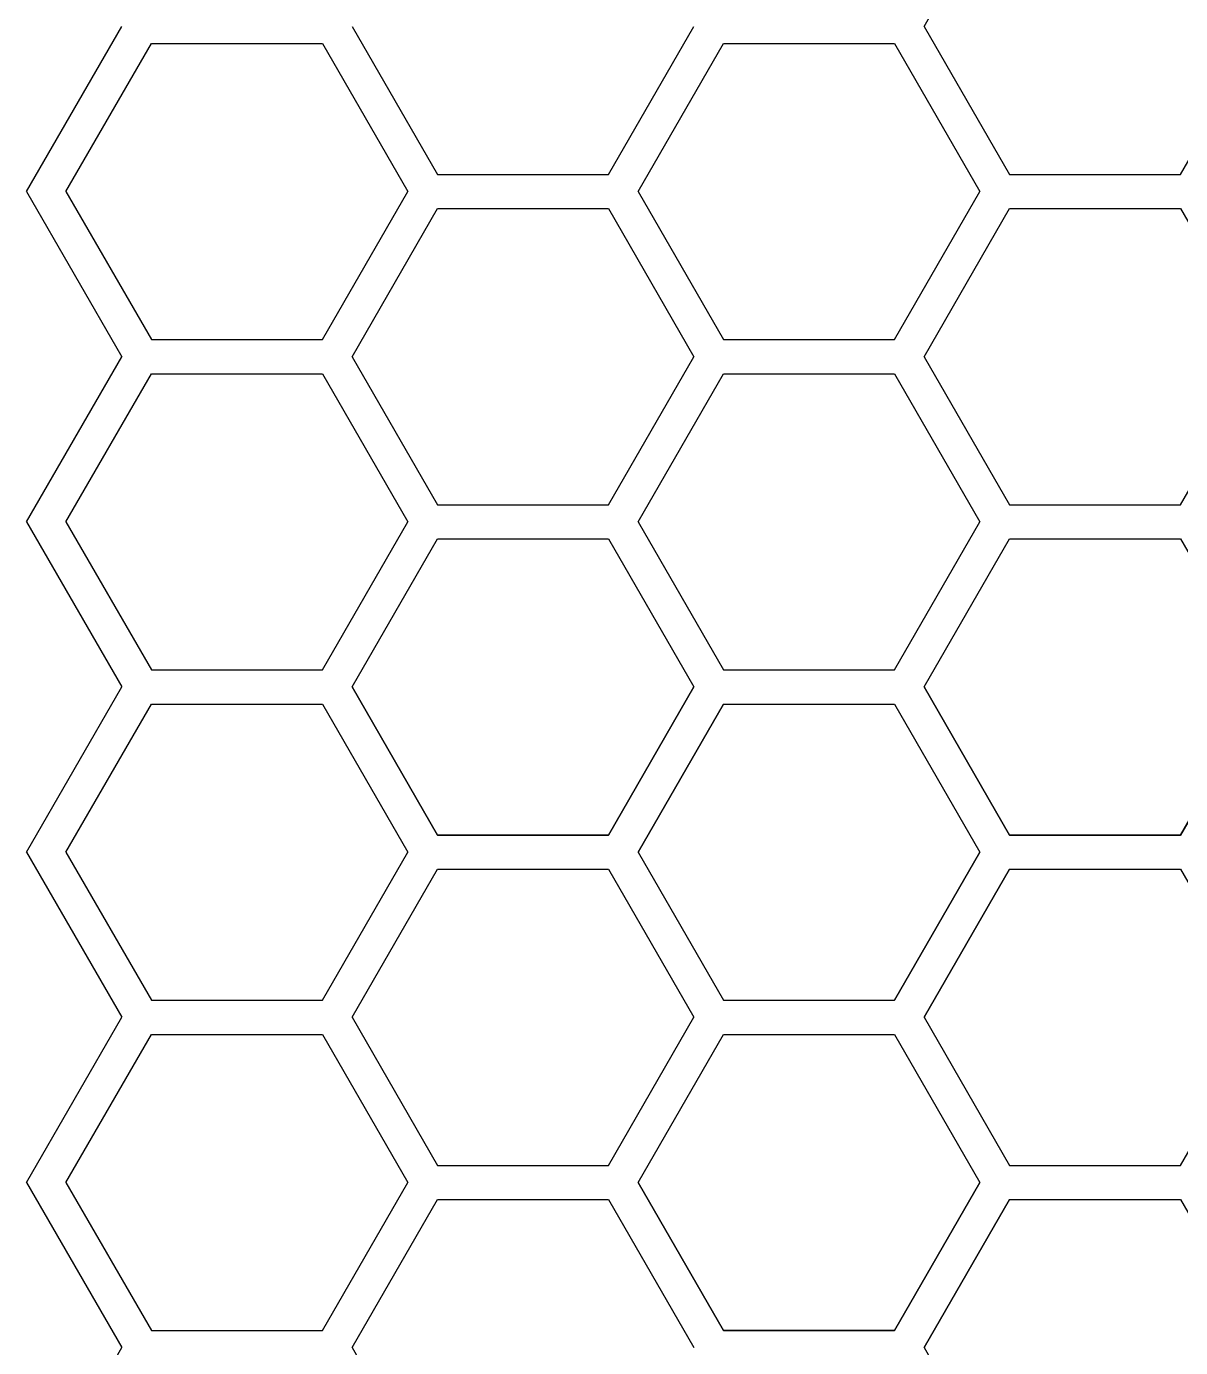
# Model space of a CAD drawing. Header units: millimetres. Extents: x 606 to 1123, y -612 to 146.
# Drawn here: x 605.7 to 740.7, y -301.3 to -146.7 of the extents above; entities that cross this region are included whole.
import ezdxf

# ---------------------------------------------------------------- set-up
doc = ezdxf.new("R2010")
doc.units = ezdxf.units.MM
doc.layers.get('0').update_dxf_attribs({"linetype": 'CONTINUOUS', "lineweight": 25})

msp = doc.modelspace()

# ---------------------------------------------------------------- linework, layer by layer
for p, q in [((710.68, -146.74), (720.68, -129.42)), ((710.68, -146.74), (720.68, -129.42)), ((710.68, -146.74), (720.68, -129.42)), ((605.67, -166.06), (616.83, -146.74)), ((605.67, -166.06), (616.83, -146.74)), ((605.67, -166.06), (616.83, -146.74)), ((643.76, -146.74), (653.76, -164.06)), ((643.76, -146.74), (653.76, -164.06)), ((643.76, -146.74), (653.76, -164.06)), ((643.76, -146.74), (653.76, -164.06)), ((643.76, -146.74), (653.76, -164.06)), ((643.76, -146.74), (653.76, -164.06)), ((673.76, -164.06), (683.76, -146.74)), ((673.76, -164.06), (683.76, -146.74)), ((673.76, -164.06), (683.76, -146.74)), ((673.76, -164.06), (683.76, -146.74)), ((673.76, -164.06), (683.76, -146.74)), ((673.76, -164.06), (683.76, -146.74)), ((710.68, -146.74), (720.68, -164.06)), ((710.68, -146.74), (720.68, -164.06)), ((710.68, -146.74), (720.68, -164.06)), ((710.68, -146.74), (720.68, -164.06)), ((710.68, -146.74), (720.68, -164.06)), ((710.68, -146.74), (720.68, -164.06)), ((740.68, -164.06), (750.68, -146.74)), ((740.68, -164.06), (750.68, -146.74)), ((740.68, -164.06), (750.68, -146.74)), ((740.68, -164.06), (750.68, -146.74)), ((740.68, -164.06), (750.68, -146.74)), ((740.68, -164.06), (750.68, -146.74)), ((610.29, -166.06), (620.29, -148.74)), ((610.29, -166.06), (620.29, -148.74)), ((610.29, -166.06), (620.29, -148.74)), ((610.29, -166.06), (620.29, -148.74)), ((610.29, -166.06), (620.29, -148.74)), ((610.29, -166.06), (620.29, -148.74)), ((620.29, -148.74), (640.29, -148.74)), ((620.29, -148.74), (640.29, -148.74)), ((620.29, -148.74), (640.29, -148.74)), ((620.29, -148.74), (640.29, -148.74)), ((620.29, -148.74), (640.29, -148.74)), ((620.29, -148.74), (640.29, -148.74)), ((640.29, -148.74), (650.29, -166.06)), ((640.29, -148.74), (650.29, -166.06)), ((640.29, -148.74), (650.29, -166.06)), ((640.29, -148.74), (650.29, -166.06)), ((640.29, -148.74), (650.29, -166.06)), ((640.29, -148.74), (650.29, -166.06)), ((677.22, -166.06), (687.22, -148.74)), ((677.22, -166.06), (687.22, -148.74)), ((677.22, -166.06), (687.22, -148.74)), ((677.22, -166.06), (687.22, -148.74)), ((677.22, -166.06), (687.22, -148.74)), ((677.22, -166.06), (687.22, -148.74)), ((687.22, -148.74), (707.22, -148.74)), ((687.22, -148.74), (707.22, -148.74)), ((687.22, -148.74), (707.22, -148.74)), ((687.22, -148.74), (707.22, -148.74)), ((687.22, -148.74), (707.22, -148.74)), ((687.22, -148.74), (707.22, -148.74)), ((707.22, -148.74), (717.22, -166.06)), ((707.22, -148.74), (717.22, -166.06)), ((707.22, -148.74), (717.22, -166.06)), ((707.22, -148.74), (717.22, -166.06)), ((707.22, -148.74), (717.22, -166.06)), ((707.22, -148.74), (717.22, -166.06)), ((653.76, -164.06), (673.76, -164.06)), ((653.76, -164.06), (673.76, -164.06)), ((653.76, -164.06), (673.76, -164.06)), ((653.76, -164.06), (673.76, -164.06)), ((653.76, -164.06), (673.76, -164.06)), ((653.76, -164.06), (673.76, -164.06)), ((720.68, -164.06), (740.68, -164.06)), ((720.68, -164.06), (740.68, -164.06)), ((720.68, -164.06), (740.68, -164.06)), ((720.68, -164.06), (740.68, -164.06)), ((720.68, -164.06), (740.68, -164.06)), ((720.68, -164.06), (740.68, -164.06)), ((605.67, -166.06), (616.83, -185.38)), ((605.67, -166.06), (616.83, -185.38)), ((605.67, -166.06), (616.83, -185.38)), ((610.29, -166.06), (620.29, -183.38)), ((610.29, -166.06), (620.29, -183.38)), ((610.29, -166.06), (620.29, -183.38)), ((610.29, -166.06), (620.29, -183.38)), ((610.29, -166.06), (620.29, -183.38)), ((610.29, -166.06), (620.29, -183.38)), ((640.29, -183.38), (650.29, -166.06)), ((640.29, -183.38), (650.29, -166.06)), ((640.29, -183.38), (650.29, -166.06)), ((640.29, -183.38), (650.29, -166.06)), ((640.29, -183.38), (650.29, -166.06)), ((640.29, -183.38), (650.29, -166.06)), ((677.22, -166.06), (687.22, -183.38)), ((677.22, -166.06), (687.22, -183.38)), ((677.22, -166.06), (687.22, -183.38)), ((677.22, -166.06), (687.22, -183.38)), ((677.22, -166.06), (687.22, -183.38)), ((677.22, -166.06), (687.22, -183.38)), ((707.22, -183.38), (717.22, -166.06)), ((707.22, -183.38), (717.22, -166.06)), ((707.22, -183.38), (717.22, -166.06)), ((707.22, -183.38), (717.22, -166.06)), ((707.22, -183.38), (717.22, -166.06)), ((707.22, -183.38), (717.22, -166.06)), ((643.76, -185.38), (653.76, -168.06)), ((643.76, -185.38), (653.76, -168.06)), ((643.76, -185.38), (653.76, -168.06)), ((643.76, -185.38), (653.76, -168.06)), ((643.76, -185.38), (653.76, -168.06)), ((643.76, -185.38), (653.76, -168.06)), ((653.76, -168.06), (673.76, -168.06)), ((653.76, -168.06), (673.76, -168.06)), ((653.76, -168.06), (673.76, -168.06)), ((653.76, -168.06), (673.76, -168.06)), ((653.76, -168.06), (673.76, -168.06)), ((653.76, -168.06), (673.76, -168.06)), ((673.76, -168.06), (683.76, -185.38)), ((673.76, -168.06), (683.76, -185.38)), ((673.76, -168.06), (683.76, -185.38)), ((673.76, -168.06), (683.76, -185.38)), ((673.76, -168.06), (683.76, -185.38)), ((673.76, -168.06), (683.76, -185.38)), ((710.68, -185.38), (720.68, -168.06)), ((710.68, -185.38), (720.68, -168.06)), ((710.68, -185.38), (720.68, -168.06)), ((710.68, -185.38), (720.68, -168.06)), ((710.68, -185.38), (720.68, -168.06)), ((710.68, -185.38), (720.68, -168.06)), ((710.68, -185.38), (720.68, -168.06)), ((710.68, -185.38), (720.68, -168.06)), ((710.68, -185.38), (720.68, -168.06)), ((720.68, -168.06), (740.68, -168.06)), ((720.68, -168.06), (740.68, -168.06)), ((720.68, -168.06), (740.68, -168.06)), ((720.68, -168.06), (740.68, -168.06)), ((720.68, -168.06), (740.68, -168.06)), ((720.68, -168.06), (740.68, -168.06)), ((720.68, -168.06), (740.68, -168.06)), ((720.68, -168.06), (740.68, -168.06)), ((720.68, -168.06), (740.68, -168.06)), ((740.68, -168.06), (750.68, -185.38)), ((740.68, -168.06), (750.68, -185.38)), ((740.68, -168.06), (750.68, -185.38)), ((740.68, -168.06), (750.68, -185.38)), ((740.68, -168.06), (750.68, -185.38)), ((740.68, -168.06), (750.68, -185.38)), ((620.29, -183.38), (640.29, -183.38)), ((620.29, -183.38), (640.29, -183.38)), ((620.29, -183.38), (640.29, -183.38)), ((620.29, -183.38), (640.29, -183.38)), ((620.29, -183.38), (640.29, -183.38)), ((620.29, -183.38), (640.29, -183.38)), ((687.22, -183.38), (707.22, -183.38)), ((687.22, -183.38), (707.22, -183.38)), ((687.22, -183.38), (707.22, -183.38)), ((687.22, -183.38), (707.22, -183.38)), ((687.22, -183.38), (707.22, -183.38)), ((687.22, -183.38), (707.22, -183.38)), ((605.67, -204.7), (616.83, -185.38)), ((605.67, -204.7), (616.83, -185.38)), ((605.67, -204.7), (616.83, -185.38)), ((643.76, -185.38), (653.76, -202.7)), ((643.76, -185.38), (653.76, -202.7)), ((643.76, -185.38), (653.76, -202.7)), ((643.76, -185.38), (653.76, -202.7)), ((643.76, -185.38), (653.76, -202.7)), ((643.76, -185.38), (653.76, -202.7)), ((673.76, -202.7), (683.76, -185.38)), ((673.76, -202.7), (683.76, -185.38)), ((673.76, -202.7), (683.76, -185.38)), ((673.76, -202.7), (683.76, -185.38)), ((673.76, -202.7), (683.76, -185.38)), ((673.76, -202.7), (683.76, -185.38)), ((710.68, -185.38), (720.68, -202.7)), ((710.68, -185.38), (720.68, -202.7)), ((710.68, -185.38), (720.68, -202.7)), ((710.68, -185.38), (720.68, -202.7)), ((710.68, -185.38), (720.68, -202.7)), ((710.68, -185.38), (720.68, -202.7)), ((710.68, -185.38), (720.68, -202.7)), ((710.68, -185.38), (720.68, -202.7)), ((710.68, -185.38), (720.68, -202.7)), ((740.68, -202.7), (750.68, -185.38)), ((740.68, -202.7), (750.68, -185.38)), ((740.68, -202.7), (750.68, -185.38)), ((610.29, -204.7), (620.29, -187.38)), ((610.29, -204.7), (620.29, -187.38)), ((610.29, -204.7), (620.29, -187.38)), ((620.29, -187.38), (640.29, -187.38)), ((620.29, -187.38), (640.29, -187.38)), ((620.29, -187.38), (640.29, -187.38)), ((640.29, -187.38), (650.29, -204.7)), ((640.29, -187.38), (650.29, -204.7)), ((640.29, -187.38), (650.29, -204.7)), ((677.22, -204.7), (687.22, -187.38)), ((677.22, -204.7), (687.22, -187.38)), ((677.22, -204.7), (687.22, -187.38)), ((677.22, -204.7), (687.22, -187.38)), ((677.22, -204.7), (687.22, -187.38)), ((677.22, -204.7), (687.22, -187.38)), ((677.22, -204.7), (687.22, -187.38)), ((677.22, -204.7), (687.22, -187.38)), ((677.22, -204.7), (687.22, -187.38)), ((687.22, -187.38), (707.22, -187.38)), ((687.22, -187.38), (707.22, -187.38)), ((687.22, -187.38), (707.22, -187.38)), ((687.22, -187.38), (707.22, -187.38)), ((687.22, -187.38), (707.22, -187.38)), ((687.22, -187.38), (707.22, -187.38)), ((687.22, -187.38), (707.22, -187.38)), ((687.22, -187.38), (707.22, -187.38)), ((687.22, -187.38), (707.22, -187.38)), ((707.22, -187.38), (717.22, -204.7)), ((707.22, -187.38), (717.22, -204.7)), ((707.22, -187.38), (717.22, -204.7)), ((707.22, -187.38), (717.22, -204.7)), ((707.22, -187.38), (717.22, -204.7)), ((707.22, -187.38), (717.22, -204.7)), ((707.22, -187.38), (717.22, -204.7)), ((707.22, -187.38), (717.22, -204.7)), ((707.22, -187.38), (717.22, -204.7)), ((653.76, -202.7), (673.76, -202.7)), ((653.76, -202.7), (673.76, -202.7)), ((653.76, -202.7), (673.76, -202.7)), ((653.76, -202.7), (673.76, -202.7)), ((653.76, -202.7), (673.76, -202.7)), ((653.76, -202.7), (673.76, -202.7)), ((653.76, -202.7), (673.76, -202.7)), ((653.76, -202.7), (673.76, -202.7)), ((653.76, -202.7), (673.76, -202.7)), ((653.76, -202.7), (673.76, -202.7)), ((653.76, -202.7), (673.76, -202.7)), ((653.76, -202.7), (673.76, -202.7)), ((720.68, -202.7), (740.68, -202.7)), ((720.68, -202.7), (740.68, -202.7)), ((720.68, -202.7), (740.68, -202.7)), ((720.68, -202.7), (740.68, -202.7)), ((720.68, -202.7), (740.68, -202.7)), ((720.68, -202.7), (740.68, -202.7)), ((720.68, -202.7), (740.68, -202.7)), ((720.68, -202.7), (740.68, -202.7)), ((720.68, -202.7), (740.68, -202.7)), ((720.68, -202.7), (740.68, -202.7)), ((720.68, -202.7), (740.68, -202.7)), ((720.68, -202.7), (740.68, -202.7)), ((720.68, -202.7), (740.68, -202.7)), ((720.68, -202.7), (740.68, -202.7)), ((720.68, -202.7), (740.68, -202.7)), ((605.67, -204.7), (616.83, -224.02)), ((605.67, -204.7), (616.83, -224.02)), ((605.67, -204.7), (616.83, -224.02)), ((610.29, -204.7), (620.29, -222.02)), ((610.29, -204.7), (620.29, -222.02)), ((610.29, -204.7), (620.29, -222.02)), ((640.29, -222.02), (650.29, -204.7)), ((640.29, -222.02), (650.29, -204.7)), ((640.29, -222.02), (650.29, -204.7)), ((677.22, -204.7), (687.22, -222.02)), ((677.22, -204.7), (687.22, -222.02)), ((677.22, -204.7), (687.22, -222.02)), ((677.22, -204.7), (687.22, -222.02)), ((677.22, -204.7), (687.22, -222.02)), ((677.22, -204.7), (687.22, -222.02)), ((677.22, -204.7), (687.22, -222.02)), ((677.22, -204.7), (687.22, -222.02)), ((677.22, -204.7), (687.22, -222.02)), ((707.22, -222.02), (717.22, -204.7)), ((707.22, -222.02), (717.22, -204.7)), ((707.22, -222.02), (717.22, -204.7)), ((707.22, -222.02), (717.22, -204.7)), ((707.22, -222.02), (717.22, -204.7)), ((707.22, -222.02), (717.22, -204.7)), ((707.22, -222.02), (717.22, -204.7)), ((707.22, -222.02), (717.22, -204.7)), ((707.22, -222.02), (717.22, -204.7)), ((643.76, -224.02), (653.76, -206.7)), ((643.76, -224.02), (653.76, -206.7)), ((643.76, -224.02), (653.76, -206.7)), ((643.76, -224.02), (653.76, -206.7)), ((643.76, -224.02), (653.76, -206.7)), ((643.76, -224.02), (653.76, -206.7)), ((643.76, -224.02), (653.76, -206.7)), ((643.76, -224.02), (653.76, -206.7)), ((643.76, -224.02), (653.76, -206.7)), ((653.76, -206.7), (673.76, -206.7)), ((653.76, -206.7), (673.76, -206.7)), ((653.76, -206.7), (673.76, -206.7)), ((653.76, -206.7), (673.76, -206.7)), ((653.76, -206.7), (673.76, -206.7)), ((653.76, -206.7), (673.76, -206.7)), ((653.76, -206.7), (673.76, -206.7)), ((653.76, -206.7), (673.76, -206.7)), ((653.76, -206.7), (673.76, -206.7)), ((653.76, -206.7), (673.76, -206.7)), ((653.76, -206.7), (673.76, -206.7)), ((653.76, -206.7), (673.76, -206.7)), ((673.76, -206.7), (683.76, -224.02)), ((673.76, -206.7), (683.76, -224.02)), ((673.76, -206.7), (683.76, -224.02)), ((673.76, -206.7), (683.76, -224.02)), ((673.76, -206.7), (683.76, -224.02)), ((673.76, -206.7), (683.76, -224.02)), ((673.76, -206.7), (683.76, -224.02)), ((673.76, -206.7), (683.76, -224.02)), ((673.76, -206.7), (683.76, -224.02)), ((710.68, -224.02), (720.68, -206.7)), ((710.68, -224.02), (720.68, -206.7)), ((710.68, -224.02), (720.68, -206.7)), ((710.68, -224.02), (720.68, -206.7)), ((710.68, -224.02), (720.68, -206.7)), ((710.68, -224.02), (720.68, -206.7)), ((710.68, -224.02), (720.68, -206.7)), ((710.68, -224.02), (720.68, -206.7)), ((710.68, -224.02), (720.68, -206.7)), ((710.68, -224.02), (720.68, -206.7)), ((710.68, -224.02), (720.68, -206.7)), ((710.68, -224.02), (720.68, -206.7)), ((720.68, -206.7), (740.68, -206.7)), ((720.68, -206.7), (740.68, -206.7)), ((720.68, -206.7), (740.68, -206.7)), ((720.68, -206.7), (740.68, -206.7)), ((720.68, -206.7), (740.68, -206.7)), ((720.68, -206.7), (740.68, -206.7)), ((720.68, -206.7), (740.68, -206.7)), ((720.68, -206.7), (740.68, -206.7)), ((720.68, -206.7), (740.68, -206.7)), ((720.68, -206.7), (740.68, -206.7)), ((720.68, -206.7), (740.68, -206.7)), ((720.68, -206.7), (740.68, -206.7)), ((720.68, -206.7), (740.68, -206.7)), ((720.68, -206.7), (740.68, -206.7)), ((720.68, -206.7), (740.68, -206.7)), ((740.68, -206.7), (750.68, -224.02)), ((740.68, -206.7), (750.68, -224.02)), ((740.68, -206.7), (750.68, -224.02)), ((620.29, -222.02), (640.29, -222.02)), ((620.29, -222.02), (640.29, -222.02)), ((620.29, -222.02), (640.29, -222.02)), ((687.22, -222.02), (707.22, -222.02)), ((687.22, -222.02), (707.22, -222.02)), ((687.22, -222.02), (707.22, -222.02)), ((687.22, -222.02), (707.22, -222.02)), ((687.22, -222.02), (707.22, -222.02)), ((687.22, -222.02), (707.22, -222.02)), ((687.22, -222.02), (707.22, -222.02)), ((687.22, -222.02), (707.22, -222.02)), ((687.22, -222.02), (707.22, -222.02)), ((605.67, -243.35), (616.83, -224.02)), ((605.67, -243.35), (616.83, -224.02)), ((605.67, -243.35), (616.83, -224.02)), ((643.76, -224.02), (653.76, -241.35)), ((643.76, -224.02), (653.76, -241.35)), ((653.76, -241.35), (643.76, -224.02)), ((643.76, -224.02), (653.76, -241.35)), ((643.76, -224.02), (653.76, -241.35)), ((643.76, -224.02), (653.76, -241.35)), ((653.76, -241.35), (643.76, -224.02)), ((643.76, -224.02), (653.76, -241.35)), ((643.76, -224.02), (653.76, -241.35)), ((643.76, -224.02), (653.76, -241.35)), ((653.76, -241.35), (643.76, -224.02)), ((643.76, -224.02), (653.76, -241.35)), ((673.76, -241.35), (683.76, -224.02)), ((683.76, -224.02), (673.76, -241.35)), ((673.76, -241.35), (683.76, -224.02)), ((673.76, -241.35), (683.76, -224.02)), ((673.76, -241.35), (683.76, -224.02)), ((683.76, -224.02), (673.76, -241.35)), ((673.76, -241.35), (683.76, -224.02)), ((673.76, -241.35), (683.76, -224.02)), ((673.76, -241.35), (683.76, -224.02)), ((683.76, -224.02), (673.76, -241.35)), ((673.76, -241.35), (683.76, -224.02)), ((673.76, -241.35), (683.76, -224.02)), ((710.68, -224.02), (720.68, -241.35)), ((720.68, -241.35), (710.68, -224.02)), ((710.68, -224.02), (720.68, -241.35)), ((710.68, -224.02), (720.68, -241.35)), ((710.68, -224.02), (720.68, -241.35)), ((710.68, -224.02), (720.68, -241.35)), ((720.68, -241.35), (710.68, -224.02)), ((710.68, -224.02), (720.68, -241.35)), ((710.68, -224.02), (720.68, -241.35)), ((710.68, -224.02), (720.68, -241.35)), ((710.68, -224.02), (720.68, -241.35)), ((720.68, -241.35), (710.68, -224.02)), ((710.68, -224.02), (720.68, -241.35)), ((710.68, -224.02), (720.68, -241.35)), ((710.68, -224.02), (720.68, -241.35)), ((750.68, -224.02), (740.68, -241.35)), ((740.68, -241.35), (750.68, -224.02)), ((750.68, -224.02), (740.68, -241.35)), ((740.68, -241.35), (750.68, -224.02)), ((750.68, -224.02), (740.68, -241.35)), ((740.68, -241.35), (750.68, -224.02)), ((610.29, -243.35), (620.29, -226.02)), ((610.29, -243.35), (620.29, -226.02)), ((610.29, -243.35), (620.29, -226.02)), ((610.29, -243.35), (620.29, -226.02)), ((610.29, -243.35), (620.29, -226.02)), ((610.29, -243.35), (620.29, -226.02)), ((610.29, -243.35), (620.29, -226.02)), ((610.29, -243.35), (620.29, -226.02)), ((610.29, -243.35), (620.29, -226.02)), ((620.29, -226.02), (640.29, -226.02)), ((620.29, -226.02), (640.29, -226.02)), ((620.29, -226.02), (640.29, -226.02)), ((620.29, -226.02), (640.29, -226.02)), ((620.29, -226.02), (640.29, -226.02)), ((620.29, -226.02), (640.29, -226.02)), ((620.29, -226.02), (640.29, -226.02)), ((620.29, -226.02), (640.29, -226.02)), ((620.29, -226.02), (640.29, -226.02)), ((640.29, -226.02), (650.29, -243.35)), ((640.29, -226.02), (650.29, -243.35)), ((640.29, -226.02), (650.29, -243.35)), ((640.29, -226.02), (650.29, -243.35)), ((640.29, -226.02), (650.29, -243.35)), ((640.29, -226.02), (650.29, -243.35)), ((640.29, -226.02), (650.29, -243.35)), ((640.29, -226.02), (650.29, -243.35)), ((640.29, -226.02), (650.29, -243.35)), ((677.22, -243.35), (687.22, -226.02)), ((687.22, -226.02), (677.22, -243.35)), ((677.22, -243.35), (687.22, -226.02)), ((677.22, -243.35), (687.22, -226.02)), ((687.22, -226.02), (677.22, -243.35)), ((677.22, -243.35), (687.22, -226.02)), ((677.22, -243.35), (687.22, -226.02)), ((687.22, -226.02), (677.22, -243.35)), ((677.22, -243.35), (687.22, -226.02)), ((687.22, -226.02), (707.22, -226.02)), ((687.22, -226.02), (707.22, -226.02)), ((687.22, -226.02), (707.22, -226.02)), ((687.22, -226.02), (707.22, -226.02)), ((687.22, -226.02), (707.22, -226.02)), ((687.22, -226.02), (707.22, -226.02)), ((687.22, -226.02), (707.22, -226.02)), ((687.22, -226.02), (707.22, -226.02)), ((687.22, -226.02), (707.22, -226.02)), ((707.22, -226.02), (717.22, -243.35)), ((707.22, -226.02), (717.22, -243.35)), ((707.22, -226.02), (717.22, -243.35)), ((707.22, -226.02), (717.22, -243.35)), ((707.22, -226.02), (717.22, -243.35)), ((707.22, -226.02), (717.22, -243.35)), ((707.22, -226.02), (717.22, -243.35)), ((707.22, -226.02), (717.22, -243.35)), ((707.22, -226.02), (717.22, -243.35)), ((653.76, -241.35), (673.76, -241.35)), ((673.76, -241.35), (653.76, -241.35)), ((653.76, -241.35), (673.76, -241.35)), ((653.76, -241.35), (673.76, -241.35)), ((653.76, -241.35), (673.76, -241.35)), ((673.76, -241.35), (653.76, -241.35)), ((653.76, -241.35), (673.76, -241.35)), ((653.76, -241.35), (673.76, -241.35)), ((653.76, -241.35), (673.76, -241.35)), ((673.76, -241.35), (653.76, -241.35)), ((653.76, -241.35), (673.76, -241.35)), ((653.76, -241.35), (673.76, -241.35)), ((740.68, -241.35), (720.68, -241.35)), ((720.68, -241.35), (740.68, -241.35)), ((720.68, -241.35), (740.68, -241.35)), ((720.68, -241.35), (740.68, -241.35)), ((720.68, -241.35), (740.68, -241.35)), ((740.68, -241.35), (720.68, -241.35)), ((720.68, -241.35), (740.68, -241.35)), ((720.68, -241.35), (740.68, -241.35)), ((720.68, -241.35), (740.68, -241.35)), ((720.68, -241.35), (740.68, -241.35)), ((740.68, -241.35), (720.68, -241.35)), ((720.68, -241.35), (740.68, -241.35)), ((720.68, -241.35), (740.68, -241.35)), ((720.68, -241.35), (740.68, -241.35)), ((720.68, -241.35), (740.68, -241.35)), ((605.67, -243.35), (616.83, -262.67)), ((605.67, -243.35), (616.83, -262.67)), ((605.67, -243.35), (616.83, -262.67)), ((610.29, -243.35), (620.29, -260.67)), ((610.29, -243.35), (620.29, -260.67)), ((610.29, -243.35), (620.29, -260.67)), ((610.29, -243.35), (620.29, -260.67)), ((610.29, -243.35), (620.29, -260.67)), ((610.29, -243.35), (620.29, -260.67)), ((610.29, -243.35), (620.29, -260.67)), ((610.29, -243.35), (620.29, -260.67)), ((610.29, -243.35), (620.29, -260.67)), ((640.29, -260.67), (650.29, -243.35)), ((640.29, -260.67), (650.29, -243.35)), ((640.29, -260.67), (650.29, -243.35)), ((640.29, -260.67), (650.29, -243.35)), ((640.29, -260.67), (650.29, -243.35)), ((640.29, -260.67), (650.29, -243.35)), ((640.29, -260.67), (650.29, -243.35)), ((640.29, -260.67), (650.29, -243.35)), ((640.29, -260.67), (650.29, -243.35)), ((677.22, -243.35), (687.22, -260.67)), ((677.22, -243.35), (687.22, -260.67)), ((677.22, -243.35), (687.22, -260.67)), ((677.22, -243.35), (687.22, -260.67)), ((677.22, -243.35), (687.22, -260.67)), ((677.22, -243.35), (687.22, -260.67)), ((677.22, -243.35), (687.22, -260.67)), ((677.22, -243.35), (687.22, -260.67)), ((677.22, -243.35), (687.22, -260.67)), ((707.22, -260.67), (717.22, -243.35)), ((717.22, -243.35), (707.22, -260.67)), ((707.22, -260.67), (717.22, -243.35)), ((707.22, -260.67), (717.22, -243.35)), ((717.22, -243.35), (707.22, -260.67)), ((707.22, -260.67), (717.22, -243.35)), ((707.22, -260.67), (717.22, -243.35)), ((717.22, -243.35), (707.22, -260.67)), ((707.22, -260.67), (717.22, -243.35)), ((643.76, -262.67), (653.76, -245.35)), ((643.76, -262.67), (653.76, -245.35)), ((643.76, -262.67), (653.76, -245.35)), ((643.76, -262.67), (653.76, -245.35)), ((643.76, -262.67), (653.76, -245.35)), ((643.76, -262.67), (653.76, -245.35)), ((643.76, -262.67), (653.76, -245.35)), ((643.76, -262.67), (653.76, -245.35)), ((643.76, -262.67), (653.76, -245.35)), ((653.76, -245.35), (673.76, -245.35)), ((653.76, -245.35), (673.76, -245.35)), ((653.76, -245.35), (673.76, -245.35)), ((653.76, -245.35), (673.76, -245.35)), ((653.76, -245.35), (673.76, -245.35)), ((653.76, -245.35), (673.76, -245.35)), ((653.76, -245.35), (673.76, -245.35)), ((653.76, -245.35), (673.76, -245.35)), ((653.76, -245.35), (673.76, -245.35)), ((673.76, -245.35), (683.76, -262.67)), ((673.76, -245.35), (683.76, -262.67)), ((673.76, -245.35), (683.76, -262.67)), ((673.76, -245.35), (683.76, -262.67)), ((673.76, -245.35), (683.76, -262.67)), ((673.76, -245.35), (683.76, -262.67)), ((673.76, -245.35), (683.76, -262.67)), ((673.76, -245.35), (683.76, -262.67)), ((673.76, -245.35), (683.76, -262.67)), ((710.68, -262.67), (720.68, -245.35)), ((710.68, -262.67), (720.68, -245.35)), ((720.68, -245.35), (710.68, -262.67)), ((710.68, -262.67), (720.68, -245.35)), ((710.68, -262.67), (720.68, -245.35)), ((710.68, -262.67), (720.68, -245.35)), ((720.68, -245.35), (710.68, -262.67)), ((710.68, -262.67), (720.68, -245.35)), ((710.68, -262.67), (720.68, -245.35)), ((710.68, -262.67), (720.68, -245.35)), ((720.68, -245.35), (710.68, -262.67)), ((710.68, -262.67), (720.68, -245.35)), ((720.68, -245.35), (740.68, -245.35)), ((720.68, -245.35), (740.68, -245.35)), ((720.68, -245.35), (740.68, -245.35)), ((720.68, -245.35), (740.68, -245.35)), ((720.68, -245.35), (740.68, -245.35)), ((720.68, -245.35), (740.68, -245.35)), ((720.68, -245.35), (740.68, -245.35)), ((720.68, -245.35), (740.68, -245.35)), ((720.68, -245.35), (740.68, -245.35)), ((720.68, -245.35), (740.68, -245.35)), ((720.68, -245.35), (740.68, -245.35)), ((720.68, -245.35), (740.68, -245.35)), ((740.68, -245.35), (750.68, -262.67)), ((740.68, -245.35), (750.68, -262.67)), ((740.68, -245.35), (750.68, -262.67)), ((620.29, -260.67), (640.29, -260.67)), ((620.29, -260.67), (640.29, -260.67)), ((620.29, -260.67), (640.29, -260.67)), ((620.29, -260.67), (640.29, -260.67)), ((620.29, -260.67), (640.29, -260.67)), ((620.29, -260.67), (640.29, -260.67)), ((620.29, -260.67), (640.29, -260.67)), ((620.29, -260.67), (640.29, -260.67)), ((620.29, -260.67), (640.29, -260.67)), ((687.22, -260.67), (707.22, -260.67)), ((687.22, -260.67), (707.22, -260.67)), ((687.22, -260.67), (707.22, -260.67)), ((687.22, -260.67), (707.22, -260.67)), ((687.22, -260.67), (707.22, -260.67)), ((687.22, -260.67), (707.22, -260.67)), ((687.22, -260.67), (707.22, -260.67)), ((687.22, -260.67), (707.22, -260.67)), ((687.22, -260.67), (707.22, -260.67)), ((687.22, -260.67), (707.22, -260.67)), ((687.22, -260.67), (707.22, -260.67)), ((687.22, -260.67), (707.22, -260.67)), ((687.22, -260.67), (707.22, -260.67)), ((687.22, -260.67), (707.22, -260.67)), ((687.22, -260.67), (707.22, -260.67)), ((605.67, -281.99), (616.83, -262.67)), ((605.67, -281.99), (616.83, -262.67)), ((605.67, -281.99), (616.83, -262.67)), ((643.76, -262.67), (653.76, -279.99)), ((643.76, -262.67), (653.76, -279.99)), ((643.76, -262.67), (653.76, -279.99)), ((643.76, -262.67), (653.76, -279.99)), ((643.76, -262.67), (653.76, -279.99)), ((643.76, -262.67), (653.76, -279.99)), ((643.76, -262.67), (653.76, -279.99)), ((643.76, -262.67), (653.76, -279.99)), ((643.76, -262.67), (653.76, -279.99)), ((673.76, -279.99), (683.76, -262.67)), ((673.76, -279.99), (683.76, -262.67)), ((673.76, -279.99), (683.76, -262.67)), ((673.76, -279.99), (683.76, -262.67)), ((673.76, -279.99), (683.76, -262.67)), ((673.76, -279.99), (683.76, -262.67)), ((673.76, -279.99), (683.76, -262.67)), ((673.76, -279.99), (683.76, -262.67)), ((673.76, -279.99), (683.76, -262.67)), ((710.68, -262.67), (720.68, -279.99)), ((710.68, -262.67), (720.68, -279.99)), ((710.68, -262.67), (720.68, -279.99)), ((710.68, -262.67), (720.68, -279.99)), ((710.68, -262.67), (720.68, -279.99)), ((710.68, -262.67), (720.68, -279.99)), ((710.68, -262.67), (720.68, -279.99)), ((710.68, -262.67), (720.68, -279.99)), ((710.68, -262.67), (720.68, -279.99)), ((710.68, -262.67), (720.68, -279.99)), ((710.68, -262.67), (720.68, -279.99)), ((710.68, -262.67), (720.68, -279.99)), ((740.68, -279.99), (750.68, -262.67)), ((740.68, -279.99), (750.68, -262.67)), ((740.68, -279.99), (750.68, -262.67)), ((610.29, -281.99), (620.29, -264.67)), ((610.29, -281.99), (620.29, -264.67)), ((610.29, -281.99), (620.29, -264.67)), ((610.29, -281.99), (620.29, -264.67)), ((610.29, -281.99), (620.29, -264.67)), ((610.29, -281.99), (620.29, -264.67)), ((610.29, -281.99), (620.29, -264.67)), ((610.29, -281.99), (620.29, -264.67)), ((610.29, -281.99), (620.29, -264.67)), ((620.29, -264.67), (640.29, -264.67)), ((620.29, -264.67), (640.29, -264.67)), ((620.29, -264.67), (640.29, -264.67)), ((620.29, -264.67), (640.29, -264.67)), ((620.29, -264.67), (640.29, -264.67)), ((620.29, -264.67), (640.29, -264.67)), ((620.29, -264.67), (640.29, -264.67)), ((620.29, -264.67), (640.29, -264.67)), ((620.29, -264.67), (640.29, -264.67)), ((640.29, -264.67), (650.29, -281.99)), ((640.29, -264.67), (650.29, -281.99)), ((640.29, -264.67), (650.29, -281.99)), ((640.29, -264.67), (650.29, -281.99)), ((640.29, -264.67), (650.29, -281.99)), ((640.29, -264.67), (650.29, -281.99)), ((640.29, -264.67), (650.29, -281.99)), ((640.29, -264.67), (650.29, -281.99)), ((640.29, -264.67), (650.29, -281.99)), ((677.22, -281.99), (687.22, -264.67)), ((677.22, -281.99), (687.22, -264.67)), ((677.22, -281.99), (687.22, -264.67)), ((677.22, -281.99), (687.22, -264.67)), ((677.22, -281.99), (687.22, -264.67)), ((677.22, -281.99), (687.22, -264.67)), ((677.22, -281.99), (687.22, -264.67)), ((677.22, -281.99), (687.22, -264.67)), ((677.22, -281.99), (687.22, -264.67)), ((687.22, -264.67), (707.22, -264.67)), ((687.22, -264.67), (707.22, -264.67)), ((687.22, -264.67), (707.22, -264.67)), ((687.22, -264.67), (707.22, -264.67)), ((687.22, -264.67), (707.22, -264.67)), ((687.22, -264.67), (707.22, -264.67)), ((687.22, -264.67), (707.22, -264.67)), ((687.22, -264.67), (707.22, -264.67)), ((687.22, -264.67), (707.22, -264.67)), ((687.22, -264.67), (707.22, -264.67)), ((687.22, -264.67), (707.22, -264.67)), ((687.22, -264.67), (707.22, -264.67)), ((707.22, -264.67), (717.22, -281.99)), ((707.22, -264.67), (717.22, -281.99)), ((707.22, -264.67), (717.22, -281.99)), ((707.22, -264.67), (717.22, -281.99)), ((707.22, -264.67), (717.22, -281.99)), ((707.22, -264.67), (717.22, -281.99)), ((707.22, -264.67), (717.22, -281.99)), ((707.22, -264.67), (717.22, -281.99)), ((707.22, -264.67), (717.22, -281.99)), ((653.76, -279.99), (673.76, -279.99)), ((653.76, -279.99), (673.76, -279.99)), ((653.76, -279.99), (673.76, -279.99)), ((653.76, -279.99), (673.76, -279.99)), ((653.76, -279.99), (673.76, -279.99)), ((653.76, -279.99), (673.76, -279.99)), ((653.76, -279.99), (673.76, -279.99)), ((653.76, -279.99), (673.76, -279.99)), ((653.76, -279.99), (673.76, -279.99)), ((720.68, -279.99), (740.68, -279.99)), ((720.68, -279.99), (740.68, -279.99)), ((720.68, -279.99), (740.68, -279.99)), ((720.68, -279.99), (740.68, -279.99)), ((720.68, -279.99), (740.68, -279.99)), ((720.68, -279.99), (740.68, -279.99)), ((720.68, -279.99), (740.68, -279.99)), ((720.68, -279.99), (740.68, -279.99)), ((720.68, -279.99), (740.68, -279.99)), ((720.68, -279.99), (740.68, -279.99)), ((720.68, -279.99), (740.68, -279.99)), ((720.68, -279.99), (740.68, -279.99)), ((605.67, -281.99), (616.83, -301.31)), ((605.67, -281.99), (616.83, -301.31)), ((605.67, -281.99), (616.83, -301.31)), ((610.29, -281.99), (620.29, -299.31)), ((610.29, -281.99), (620.29, -299.31)), ((610.29, -281.99), (620.29, -299.31)), ((610.29, -281.99), (620.29, -299.31)), ((610.29, -281.99), (620.29, -299.31)), ((610.29, -281.99), (620.29, -299.31)), ((610.29, -281.99), (620.29, -299.31)), ((610.29, -281.99), (620.29, -299.31)), ((610.29, -281.99), (620.29, -299.31)), ((640.29, -299.31), (650.29, -281.99)), ((640.29, -299.31), (650.29, -281.99)), ((640.29, -299.31), (650.29, -281.99)), ((640.29, -299.31), (650.29, -281.99)), ((640.29, -299.31), (650.29, -281.99)), ((640.29, -299.31), (650.29, -281.99)), ((640.29, -299.31), (650.29, -281.99)), ((640.29, -299.31), (650.29, -281.99)), ((640.29, -299.31), (650.29, -281.99)), ((677.22, -281.99), (687.22, -299.31)), ((677.22, -281.99), (687.22, -299.31)), ((677.22, -281.99), (687.22, -299.31)), ((687.22, -299.31), (677.22, -281.99)), ((677.22, -281.99), (687.22, -299.31)), ((677.22, -281.99), (687.22, -299.31)), ((677.22, -281.99), (687.22, -299.31)), ((687.22, -299.31), (677.22, -281.99)), ((677.22, -281.99), (687.22, -299.31)), ((677.22, -281.99), (687.22, -299.31)), ((677.22, -281.99), (687.22, -299.31)), ((687.22, -299.31), (677.22, -281.99)), ((707.22, -299.31), (717.22, -281.99)), ((707.22, -299.31), (717.22, -281.99)), ((717.22, -281.99), (707.22, -299.31)), ((707.22, -299.31), (717.22, -281.99)), ((707.22, -299.31), (717.22, -281.99)), ((707.22, -299.31), (717.22, -281.99)), ((717.22, -281.99), (707.22, -299.31)), ((707.22, -299.31), (717.22, -281.99)), ((707.22, -299.31), (717.22, -281.99)), ((707.22, -299.31), (717.22, -281.99)), ((717.22, -281.99), (707.22, -299.31)), ((707.22, -299.31), (717.22, -281.99)), ((643.76, -301.31), (653.76, -283.99)), ((643.76, -301.31), (653.76, -283.99)), ((643.76, -301.31), (653.76, -283.99)), ((643.76, -301.31), (653.76, -283.99)), ((643.76, -301.31), (653.76, -283.99)), ((643.76, -301.31), (653.76, -283.99)), ((653.76, -283.99), (673.76, -283.99)), ((653.76, -283.99), (673.76, -283.99)), ((653.76, -283.99), (673.76, -283.99)), ((653.76, -283.99), (673.76, -283.99)), ((653.76, -283.99), (673.76, -283.99)), ((653.76, -283.99), (673.76, -283.99)), ((673.76, -283.99), (683.76, -301.31)), ((673.76, -283.99), (683.76, -301.31)), ((673.76, -283.99), (683.76, -301.31)), ((673.76, -283.99), (683.76, -301.31)), ((673.76, -283.99), (683.76, -301.31)), ((673.76, -283.99), (683.76, -301.31)), ((710.68, -301.31), (720.68, -283.99)), ((710.68, -301.31), (720.68, -283.99)), ((720.68, -283.99), (710.68, -301.31)), ((710.68, -301.31), (720.68, -283.99)), ((710.68, -301.31), (720.68, -283.99)), ((720.68, -283.99), (710.68, -301.31)), ((710.68, -301.31), (720.68, -283.99)), ((710.68, -301.31), (720.68, -283.99)), ((720.68, -283.99), (710.68, -301.31)), ((720.68, -283.99), (740.68, -283.99)), ((720.68, -283.99), (740.68, -283.99)), ((720.68, -283.99), (740.68, -283.99)), ((720.68, -283.99), (740.68, -283.99)), ((720.68, -283.99), (740.68, -283.99)), ((720.68, -283.99), (740.68, -283.99)), ((720.68, -283.99), (740.68, -283.99)), ((720.68, -283.99), (740.68, -283.99)), ((720.68, -283.99), (740.68, -283.99)), ((740.68, -283.99), (750.68, -301.31)), ((740.68, -283.99), (750.68, -301.31)), ((740.68, -283.99), (750.68, -301.31)), ((740.68, -283.99), (750.68, -301.31)), ((740.68, -283.99), (750.68, -301.31)), ((740.68, -283.99), (750.68, -301.31)), ((620.29, -299.31), (640.29, -299.31)), ((620.29, -299.31), (640.29, -299.31)), ((620.29, -299.31), (640.29, -299.31)), ((620.29, -299.31), (640.29, -299.31)), ((620.29, -299.31), (640.29, -299.31)), ((620.29, -299.31), (640.29, -299.31)), ((620.29, -299.31), (640.29, -299.31)), ((620.29, -299.31), (640.29, -299.31)), ((620.29, -299.31), (640.29, -299.31)), ((687.22, -299.31), (707.22, -299.31)), ((687.22, -299.31), (707.22, -299.31)), ((707.22, -299.31), (687.22, -299.31)), ((687.22, -299.31), (707.22, -299.31)), ((687.22, -299.31), (707.22, -299.31)), ((687.22, -299.31), (707.22, -299.31)), ((707.22, -299.31), (687.22, -299.31)), ((687.22, -299.31), (707.22, -299.31)), ((687.22, -299.31), (707.22, -299.31)), ((687.22, -299.31), (707.22, -299.31)), ((707.22, -299.31), (687.22, -299.31)), ((687.22, -299.31), (707.22, -299.31)), ((605.67, -320.63), (616.83, -301.31)), ((605.67, -320.63), (616.83, -301.31)), ((605.67, -320.63), (616.83, -301.31)), ((643.76, -301.31), (653.76, -318.63)), ((643.76, -301.31), (653.76, -318.63)), ((643.76, -301.31), (653.76, -318.63)), ((710.68, -301.31), (720.68, -318.63)), ((710.68, -301.31), (720.68, -318.63)), ((710.68, -301.31), (720.68, -318.63))]:
    msp.add_line(p, q)

doc.saveas('drawing.dxf')
